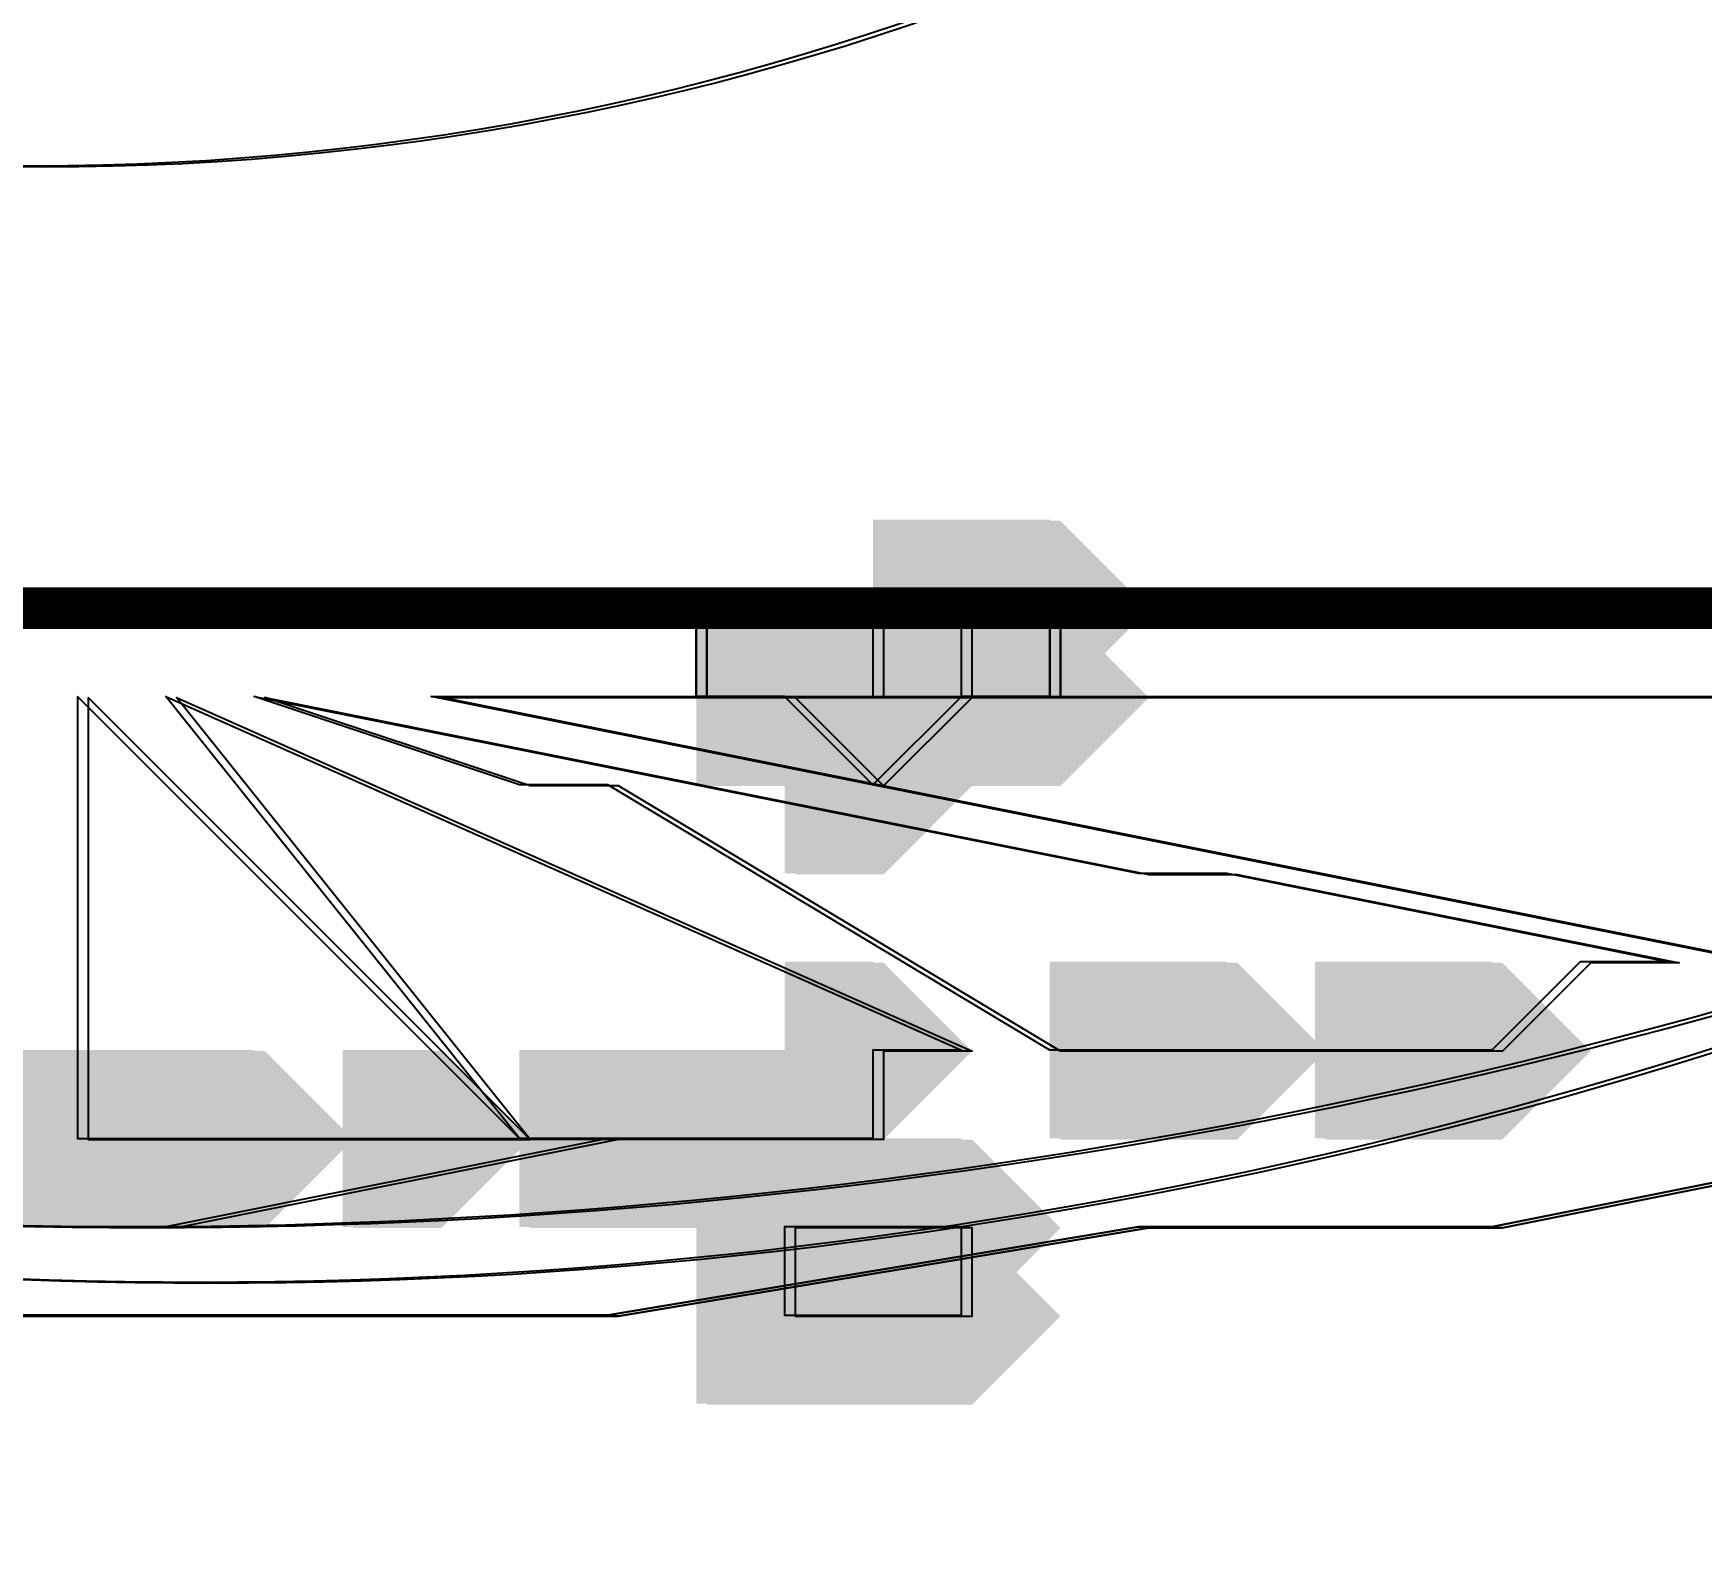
# Model space of a CAD drawing. Header units: millimetres. Extents: x -4447806 to 13389969, y -2188499 to 852203.
# Drawn here: x 3918737.2 to 3918817.1, y -597628.3 to -597555.4 of the extents above; entities that cross this region are included whole.
import ezdxf
from ezdxf import colors
from ezdxf.entities.mleader import LeaderData, LeaderLine
from ezdxf.math import Vec2, Vec3

# ---------------------------------------------------------------- set-up
doc = ezdxf.new("R2010")
doc.units = ezdxf.units.MM
doc.layers.add('АР_Отметки', color=250, linetype='Continuous', lineweight=15)
doc.layers.add('ТХ_обор_бытовое', color=14, linetype='Continuous')
doc.styles.add('ISOCPEUR', font='isocpeur.ttf', dxfattribs={"width": 0.7})

# ---------------------------------------------------------------- blocks, each defined once
blk = doc.blocks.new('У300')
at = {"layer": 'ТХ_обор_бытовое', "transparency": 33554559}
for points in [[(-230567.395, 67307.711), (-230571.628, 67307.711), (-230571.628, 67303.478), (-230567.395, 67299.244), (-230563.161, 67303.478), (-230563.161, 67307.711)], [(-230567.446, 67307.201), (-230571.679, 67307.201), (-230571.679, 67302.967), (-230567.446, 67298.734), (-230563.212, 67302.967), (-230563.212, 67307.201)], [(-230567.395, 67303.478), (-230571.628, 67303.478), (-230571.628, 67299.244), (-230567.395, 67295.011), (-230563.161, 67299.244), (-230563.161, 67303.478)], [(-230567.395, 67303.478), (-230571.628, 67303.478), (-230571.628, 67299.244), (-230567.395, 67295.011), (-230563.161, 67299.244), (-230563.161, 67303.478)], [(-230567.446, 67302.967), (-230571.679, 67302.967), (-230571.679, 67298.734), (-230567.446, 67294.501), (-230563.212, 67298.734), (-230563.212, 67302.967)], [(-230567.446, 67302.967), (-230571.679, 67302.967), (-230571.679, 67298.734), (-230567.446, 67294.501), (-230563.212, 67298.734), (-230563.212, 67302.967)], [(-230567.446, 67298.734), (-230571.679, 67298.734), (-230571.679, 67294.501), (-230567.446, 67290.267), (-230563.212, 67294.501), (-230563.212, 67298.734)], [(-230567.446, 67298.734), (-230571.679, 67298.734), (-230571.679, 67294.501), (-230567.446, 67290.267), (-230563.212, 67294.501), (-230563.212, 67298.734)], [(-230567.446, 67298.734), (-230571.679, 67298.734), (-230571.679, 67294.501), (-230567.446, 67290.267), (-230563.212, 67294.501), (-230563.212, 67298.734)], [(-230567.446, 67298.734), (-230571.679, 67298.734), (-230571.679, 67294.501), (-230567.446, 67290.267), (-230563.212, 67294.501), (-230563.212, 67298.734)], [(-230567.395, 67299.244), (-230571.628, 67299.244), (-230571.628, 67295.011), (-230567.395, 67290.778), (-230563.161, 67295.011), (-230563.161, 67299.244)], [(-230567.395, 67299.244), (-230571.628, 67299.244), (-230571.628, 67295.011), (-230567.395, 67290.778), (-230563.161, 67295.011), (-230563.161, 67299.244)], [(-230567.395, 67299.244), (-230571.628, 67299.244), (-230571.628, 67295.011), (-230567.395, 67290.778), (-230563.161, 67295.011), (-230563.161, 67299.244)], [(-230567.395, 67299.244), (-230571.628, 67299.244), (-230571.628, 67295.011), (-230567.395, 67290.778), (-230563.161, 67295.011), (-230563.161, 67299.244)], [(-230567.395, 67290.778), (-230571.628, 67290.778), (-230571.628, 67286.544), (-230567.395, 67282.311), (-230563.161, 67286.544), (-230563.161, 67290.778)], [(-230567.446, 67290.267), (-230571.679, 67290.267), (-230571.679, 67286.034), (-230567.446, 67281.8), (-230563.212, 67286.034), (-230563.212, 67290.267)], [(-230567.446, 67281.8), (-230571.679, 67281.8), (-230571.679, 67277.567), (-230567.446, 67273.334), (-230563.212, 67277.567), (-230563.212, 67281.8)], [(-230567.446, 67281.8), (-230571.679, 67281.8), (-230571.679, 67277.567), (-230567.446, 67273.334), (-230563.212, 67277.567), (-230563.212, 67281.8)], [(-230567.395, 67282.311), (-230571.628, 67282.311), (-230571.628, 67278.078), (-230567.395, 67273.844), (-230563.161, 67278.078), (-230563.161, 67282.311)], [(-230567.395, 67282.311), (-230571.628, 67282.311), (-230571.628, 67278.078), (-230567.395, 67273.844), (-230563.161, 67278.078), (-230563.161, 67282.311)], [(-230567.395, 67278.078), (-230571.628, 67278.078), (-230571.628, 67273.844), (-230567.395, 67269.611), (-230563.161, 67273.844), (-230563.161, 67278.078)], [(-230567.446, 67277.567), (-230571.679, 67277.567), (-230571.679, 67273.334), (-230567.446, 67269.1), (-230563.212, 67273.334), (-230563.212, 67277.567)], [(-230575.861, 67273.844), (-230580.095, 67273.844), (-230580.095, 67269.611), (-230575.861, 67265.378), (-230571.628, 67269.611), (-230571.628, 67273.844)], [(-230575.861, 67273.844), (-230580.095, 67273.844), (-230580.095, 67269.611), (-230575.861, 67265.378), (-230571.628, 67269.611), (-230571.628, 67273.844)], [(-230567.395, 67273.844), (-230571.628, 67273.844), (-230571.628, 67269.611), (-230567.395, 67265.378), (-230563.161, 67269.611), (-230563.161, 67273.844)], [(-230546.228, 67273.844), (-230550.461, 67273.844), (-230550.461, 67269.611), (-230546.228, 67265.378), (-230541.994, 67269.611), (-230541.994, 67273.844)], [(-230546.228, 67273.844), (-230550.461, 67273.844), (-230550.461, 67269.611), (-230546.228, 67265.378), (-230541.994, 67269.611), (-230541.994, 67273.844)], [(-230546.228, 67273.844), (-230550.461, 67273.844), (-230550.461, 67269.611), (-230546.228, 67265.378), (-230541.994, 67269.611), (-230541.994, 67273.844)], [(-230546.228, 67273.844), (-230550.461, 67273.844), (-230550.461, 67269.611), (-230546.228, 67265.378), (-230541.994, 67269.611), (-230541.994, 67273.844)], [(-230575.913, 67273.334), (-230580.146, 67273.334), (-230580.146, 67269.1), (-230575.913, 67264.867), (-230571.679, 67269.1), (-230571.679, 67273.334)], [(-230575.913, 67273.334), (-230580.146, 67273.334), (-230580.146, 67269.1), (-230575.913, 67264.867), (-230571.679, 67269.1), (-230571.679, 67273.334)], [(-230567.446, 67273.334), (-230571.679, 67273.334), (-230571.679, 67269.1), (-230567.446, 67264.867), (-230563.212, 67269.1), (-230563.212, 67273.334)], [(-230546.279, 67273.334), (-230550.512, 67273.334), (-230550.512, 67269.1), (-230546.279, 67264.867), (-230542.046, 67269.1), (-230542.046, 67273.334)], [(-230546.279, 67273.334), (-230550.512, 67273.334), (-230550.512, 67269.1), (-230546.279, 67264.867), (-230542.046, 67269.1), (-230542.046, 67273.334)], [(-230546.279, 67273.334), (-230550.512, 67273.334), (-230550.512, 67269.1), (-230546.279, 67264.867), (-230542.046, 67269.1), (-230542.046, 67273.334)], [(-230546.279, 67273.334), (-230550.512, 67273.334), (-230550.512, 67269.1), (-230546.279, 67264.867), (-230542.046, 67269.1), (-230542.046, 67273.334)], [(-230575.913, 67269.1), (-230580.146, 67269.1), (-230580.146, 67264.867), (-230575.913, 67260.634), (-230571.679, 67264.867), (-230571.679, 67269.1)], [(-230575.913, 67269.1), (-230580.146, 67269.1), (-230580.146, 67264.867), (-230575.913, 67260.634), (-230571.679, 67264.867), (-230571.679, 67269.1)], [(-230575.913, 67269.1), (-230580.146, 67269.1), (-230580.146, 67264.867), (-230575.913, 67260.634), (-230571.679, 67264.867), (-230571.679, 67269.1)], [(-230575.913, 67269.1), (-230580.146, 67269.1), (-230580.146, 67264.867), (-230575.913, 67260.634), (-230571.679, 67264.867), (-230571.679, 67269.1)], [(-230575.913, 67269.1), (-230580.146, 67269.1), (-230580.146, 67264.867), (-230575.913, 67260.634), (-230571.679, 67264.867), (-230571.679, 67269.1)], [(-230575.913, 67269.1), (-230580.146, 67269.1), (-230580.146, 67264.867), (-230575.913, 67260.634), (-230571.679, 67264.867), (-230571.679, 67269.1)], [(-230575.913, 67269.1), (-230580.146, 67269.1), (-230580.146, 67264.867), (-230575.913, 67260.634), (-230571.679, 67264.867), (-230571.679, 67269.1)], [(-230575.913, 67269.1), (-230580.146, 67269.1), (-230580.146, 67264.867), (-230575.913, 67260.634), (-230571.679, 67264.867), (-230571.679, 67269.1)], [(-230575.913, 67269.1), (-230580.146, 67269.1), (-230580.146, 67264.867), (-230575.913, 67260.634), (-230571.679, 67264.867), (-230571.679, 67269.1)], [(-230575.861, 67269.611), (-230580.095, 67269.611), (-230580.095, 67265.378), (-230575.861, 67261.144), (-230571.628, 67265.378), (-230571.628, 67269.611)], [(-230575.861, 67269.611), (-230580.095, 67269.611), (-230580.095, 67265.378), (-230575.861, 67261.144), (-230571.628, 67265.378), (-230571.628, 67269.611)], [(-230575.861, 67269.611), (-230580.095, 67269.611), (-230580.095, 67265.378), (-230575.861, 67261.144), (-230571.628, 67265.378), (-230571.628, 67269.611)], [(-230575.861, 67269.611), (-230580.095, 67269.611), (-230580.095, 67265.378), (-230575.861, 67261.144), (-230571.628, 67265.378), (-230571.628, 67269.611)], [(-230575.861, 67269.611), (-230580.095, 67269.611), (-230580.095, 67265.378), (-230575.861, 67261.144), (-230571.628, 67265.378), (-230571.628, 67269.611)], [(-230575.861, 67269.611), (-230580.095, 67269.611), (-230580.095, 67265.378), (-230575.861, 67261.144), (-230571.628, 67265.378), (-230571.628, 67269.611)], [(-230575.861, 67269.611), (-230580.095, 67269.611), (-230580.095, 67265.378), (-230575.861, 67261.144), (-230571.628, 67265.378), (-230571.628, 67269.611)], [(-230575.861, 67269.611), (-230580.095, 67269.611), (-230580.095, 67265.378), (-230575.861, 67261.144), (-230571.628, 67265.378), (-230571.628, 67269.611)], [(-230575.861, 67269.611), (-230580.095, 67269.611), (-230580.095, 67265.378), (-230575.861, 67261.144), (-230571.628, 67265.378), (-230571.628, 67269.611)], [(-230571.679, 67269.1), (-230575.913, 67269.1), (-230575.913, 67264.867), (-230571.679, 67260.634), (-230567.446, 67264.867), (-230567.446, 67269.1)], [(-230571.679, 67269.1), (-230575.913, 67269.1), (-230575.913, 67264.867), (-230571.679, 67260.634), (-230567.446, 67264.867), (-230567.446, 67269.1)], [(-230571.679, 67269.1), (-230575.913, 67269.1), (-230575.913, 67264.867), (-230571.679, 67260.634), (-230567.446, 67264.867), (-230567.446, 67269.1)], [(-230571.679, 67269.1), (-230575.913, 67269.1), (-230575.913, 67264.867), (-230571.679, 67260.634), (-230567.446, 67264.867), (-230567.446, 67269.1)], [(-230571.679, 67269.1), (-230575.913, 67269.1), (-230575.913, 67264.867), (-230571.679, 67260.634), (-230567.446, 67264.867), (-230567.446, 67269.1)], [(-230571.679, 67269.1), (-230575.913, 67269.1), (-230575.913, 67264.867), (-230571.679, 67260.634), (-230567.446, 67264.867), (-230567.446, 67269.1)], [(-230571.679, 67269.1), (-230575.913, 67269.1), (-230575.913, 67264.867), (-230571.679, 67260.634), (-230567.446, 67264.867), (-230567.446, 67269.1)], [(-230571.679, 67269.1), (-230575.913, 67269.1), (-230575.913, 67264.867), (-230571.679, 67260.634), (-230567.446, 67264.867), (-230567.446, 67269.1)], [(-230571.679, 67269.1), (-230575.913, 67269.1), (-230575.913, 67264.867), (-230571.679, 67260.634), (-230567.446, 67264.867), (-230567.446, 67269.1)], [(-230571.628, 67269.611), (-230575.861, 67269.611), (-230575.861, 67265.378), (-230571.628, 67261.144), (-230567.395, 67265.378), (-230567.395, 67269.611)], [(-230571.628, 67269.611), (-230575.861, 67269.611), (-230575.861, 67265.378), (-230571.628, 67261.144), (-230567.395, 67265.378), (-230567.395, 67269.611)], [(-230571.628, 67269.611), (-230575.861, 67269.611), (-230575.861, 67265.378), (-230571.628, 67261.144), (-230567.395, 67265.378), (-230567.395, 67269.611)], [(-230571.628, 67269.611), (-230575.861, 67269.611), (-230575.861, 67265.378), (-230571.628, 67261.144), (-230567.395, 67265.378), (-230567.395, 67269.611)], [(-230571.628, 67269.611), (-230575.861, 67269.611), (-230575.861, 67265.378), (-230571.628, 67261.144), (-230567.395, 67265.378), (-230567.395, 67269.611)], [(-230571.628, 67269.611), (-230575.861, 67269.611), (-230575.861, 67265.378), (-230571.628, 67261.144), (-230567.395, 67265.378), (-230567.395, 67269.611)], [(-230571.628, 67269.611), (-230575.861, 67269.611), (-230575.861, 67265.378), (-230571.628, 67261.144), (-230567.395, 67265.378), (-230567.395, 67269.611)], [(-230571.628, 67269.611), (-230575.861, 67269.611), (-230575.861, 67265.378), (-230571.628, 67261.144), (-230567.395, 67265.378), (-230567.395, 67269.611)], [(-230571.628, 67269.611), (-230575.861, 67269.611), (-230575.861, 67265.378), (-230571.628, 67261.144), (-230567.395, 67265.378), (-230567.395, 67269.611)], [(-230563.212, 67269.1), (-230567.446, 67269.1), (-230567.446, 67264.867), (-230563.212, 67260.634), (-230558.979, 67264.867), (-230558.979, 67269.1)], [(-230563.161, 67269.611), (-230567.395, 67269.611), (-230567.395, 67265.378), (-230563.161, 67261.144), (-230558.928, 67265.378), (-230558.928, 67269.611)], [(-230550.512, 67269.1), (-230554.746, 67269.1), (-230554.746, 67264.867), (-230550.512, 67260.634), (-230546.279, 67264.867), (-230546.279, 67269.1)], [(-230550.512, 67269.1), (-230554.746, 67269.1), (-230554.746, 67264.867), (-230550.512, 67260.634), (-230546.279, 67264.867), (-230546.279, 67269.1)], [(-230550.461, 67269.611), (-230554.695, 67269.611), (-230554.695, 67265.378), (-230550.461, 67261.144), (-230546.228, 67265.378), (-230546.228, 67269.611)], [(-230550.461, 67269.611), (-230554.695, 67269.611), (-230554.695, 67265.378), (-230550.461, 67261.144), (-230546.228, 67265.378), (-230546.228, 67269.611)], [(-230546.279, 67269.1), (-230550.512, 67269.1), (-230550.512, 67264.867), (-230546.279, 67260.634), (-230542.046, 67264.867), (-230542.046, 67269.1)], [(-230546.279, 67269.1), (-230550.512, 67269.1), (-230550.512, 67264.867), (-230546.279, 67260.634), (-230542.046, 67264.867), (-230542.046, 67269.1)], [(-230546.228, 67269.611), (-230550.461, 67269.611), (-230550.461, 67265.378), (-230546.228, 67261.144), (-230541.994, 67265.378), (-230541.994, 67269.611)], [(-230546.228, 67269.611), (-230550.461, 67269.611), (-230550.461, 67265.378), (-230546.228, 67261.144), (-230541.994, 67265.378), (-230541.994, 67269.611)], [(-230575.861, 67265.378), (-230580.095, 67265.378), (-230580.095, 67261.144), (-230575.861, 67256.911), (-230571.628, 67261.144), (-230571.628, 67265.378)], [(-230575.861, 67265.378), (-230580.095, 67265.378), (-230580.095, 67261.144), (-230575.861, 67256.911), (-230571.628, 67261.144), (-230571.628, 67265.378)], [(-230575.861, 67265.378), (-230580.095, 67265.378), (-230580.095, 67261.144), (-230575.861, 67256.911), (-230571.628, 67261.144), (-230571.628, 67265.378)], [(-230575.861, 67265.378), (-230580.095, 67265.378), (-230580.095, 67261.144), (-230575.861, 67256.911), (-230571.628, 67261.144), (-230571.628, 67265.378)], [(-230575.861, 67265.378), (-230580.095, 67265.378), (-230580.095, 67261.144), (-230575.861, 67256.911), (-230571.628, 67261.144), (-230571.628, 67265.378)], [(-230571.628, 67265.378), (-230575.861, 67265.378), (-230575.861, 67261.144), (-230571.628, 67256.911), (-230567.395, 67261.144), (-230567.395, 67265.378)], [(-230571.628, 67265.378), (-230575.861, 67265.378), (-230575.861, 67261.144), (-230571.628, 67256.911), (-230567.395, 67261.144), (-230567.395, 67265.378)], [(-230571.628, 67265.378), (-230575.861, 67265.378), (-230575.861, 67261.144), (-230571.628, 67256.911), (-230567.395, 67261.144), (-230567.395, 67265.378)], [(-230546.228, 67265.378), (-230550.461, 67265.378), (-230550.461, 67261.144), (-230546.228, 67256.911), (-230541.994, 67261.144), (-230541.994, 67265.378)], [(-230546.228, 67265.378), (-230550.461, 67265.378), (-230550.461, 67261.144), (-230546.228, 67256.911), (-230541.994, 67261.144), (-230541.994, 67265.378)], [(-230541.994, 67265.378), (-230546.228, 67265.378), (-230546.228, 67261.144), (-230541.994, 67256.911), (-230537.761, 67261.144), (-230537.761, 67265.378)], [(-230575.913, 67264.867), (-230580.146, 67264.867), (-230580.146, 67260.634), (-230575.913, 67256.4), (-230571.679, 67260.634), (-230571.679, 67264.867)], [(-230575.913, 67264.867), (-230580.146, 67264.867), (-230580.146, 67260.634), (-230575.913, 67256.4), (-230571.679, 67260.634), (-230571.679, 67264.867)], [(-230575.913, 67264.867), (-230580.146, 67264.867), (-230580.146, 67260.634), (-230575.913, 67256.4), (-230571.679, 67260.634), (-230571.679, 67264.867)], [(-230575.913, 67264.867), (-230580.146, 67264.867), (-230580.146, 67260.634), (-230575.913, 67256.4), (-230571.679, 67260.634), (-230571.679, 67264.867)], [(-230575.913, 67264.867), (-230580.146, 67264.867), (-230580.146, 67260.634), (-230575.913, 67256.4), (-230571.679, 67260.634), (-230571.679, 67264.867)], [(-230571.679, 67264.867), (-230575.913, 67264.867), (-230575.913, 67260.634), (-230571.679, 67256.4), (-230567.446, 67260.634), (-230567.446, 67264.867)], [(-230571.679, 67264.867), (-230575.913, 67264.867), (-230575.913, 67260.634), (-230571.679, 67256.4), (-230567.446, 67260.634), (-230567.446, 67264.867)], [(-230571.679, 67264.867), (-230575.913, 67264.867), (-230575.913, 67260.634), (-230571.679, 67256.4), (-230567.446, 67260.634), (-230567.446, 67264.867)], [(-230546.279, 67264.867), (-230550.512, 67264.867), (-230550.512, 67260.634), (-230546.279, 67256.4), (-230542.046, 67260.634), (-230542.046, 67264.867)], [(-230546.279, 67264.867), (-230550.512, 67264.867), (-230550.512, 67260.634), (-230546.279, 67256.4), (-230542.046, 67260.634), (-230542.046, 67264.867)], [(-230542.046, 67264.867), (-230546.279, 67264.867), (-230546.279, 67260.634), (-230542.046, 67256.4), (-230537.812, 67260.634), (-230537.812, 67264.867)], [(-230546.228, 67261.144), (-230550.461, 67261.144), (-230550.461, 67256.911), (-230546.228, 67252.678), (-230541.994, 67256.911), (-230541.994, 67261.144)], [(-230546.228, 67261.144), (-230550.461, 67261.144), (-230550.461, 67256.911), (-230546.228, 67252.678), (-230541.994, 67256.911), (-230541.994, 67261.144)], [(-230541.994, 67261.144), (-230546.228, 67261.144), (-230546.228, 67256.911), (-230541.994, 67252.678), (-230537.761, 67256.911), (-230537.761, 67261.144)], [(-230541.994, 67261.144), (-230546.228, 67261.144), (-230546.228, 67256.911), (-230541.994, 67252.678), (-230537.761, 67256.911), (-230537.761, 67261.144)], [(-230546.279, 67260.634), (-230550.512, 67260.634), (-230550.512, 67256.4), (-230546.279, 67252.167), (-230542.046, 67256.4), (-230542.046, 67260.634)], [(-230546.279, 67260.634), (-230550.512, 67260.634), (-230550.512, 67256.4), (-230546.279, 67252.167), (-230542.046, 67256.4), (-230542.046, 67260.634)], [(-230542.046, 67260.634), (-230546.279, 67260.634), (-230546.279, 67256.4), (-230542.046, 67252.167), (-230537.812, 67256.4), (-230537.812, 67260.634)], [(-230542.046, 67260.634), (-230546.279, 67260.634), (-230546.279, 67256.4), (-230542.046, 67252.167), (-230537.812, 67256.4), (-230537.812, 67260.634)], [(-230563.212, 67256.4), (-230567.446, 67256.4), (-230567.446, 67252.167), (-230563.212, 67247.934), (-230558.979, 67252.167), (-230558.979, 67256.4)], [(-230563.161, 67256.911), (-230567.395, 67256.911), (-230567.395, 67252.678), (-230563.161, 67248.444), (-230558.928, 67252.678), (-230558.928, 67256.911)], [(-230563.161, 67252.678), (-230567.395, 67252.678), (-230567.395, 67248.444), (-230563.161, 67244.211), (-230558.928, 67248.444), (-230558.928, 67252.678)], [(-230563.212, 67252.167), (-230567.446, 67252.167), (-230567.446, 67247.934), (-230563.212, 67243.7), (-230558.979, 67247.934), (-230558.979, 67252.167)], [(-230563.212, 67243.7), (-230567.446, 67243.7), (-230567.446, 67239.467), (-230563.212, 67235.233), (-230558.979, 67239.467), (-230558.979, 67243.7)], [(-230563.161, 67244.211), (-230567.395, 67244.211), (-230567.395, 67239.977), (-230563.161, 67235.744), (-230558.928, 67239.977), (-230558.928, 67244.211)], [(-230563.212, 67239.467), (-230567.446, 67239.467), (-230567.446, 67235.233), (-230563.212, 67231), (-230558.979, 67235.233), (-230558.979, 67239.467)], [(-230563.161, 67239.977), (-230567.395, 67239.977), (-230567.395, 67235.744), (-230563.161, 67231.511), (-230558.928, 67235.744), (-230558.928, 67239.977)]]:
    blk.add_hatch(color=256, dxfattribs=at).paths.add_polyline_path(points)
at = {"layer": 'ТХ_обор_бытовое', "const_width": 2}
blk.add_lwpolyline([(-230216.026, 67468.579), (-230216.026, 67142.61), (-230541.994, 67142.61), (-230541.994, 67468.579)], close=True, dxfattribs=at)
at = {"layer": 'ТХ_обор_бытовое'}
for points in [[(-230567.395, 67214.577), (-230571.628, 67235.744), (-230571.628, 67252.678), (-230575.861, 67278.078), (-230575.861, 67299.244), (-230575.861, 67324.645), (-230575.861, 67345.811), (-230571.628, 67366.978), (-230567.395, 67383.912), (-230563.161, 67400.845)], [(-230563.161, 67400.845), (-230567.395, 67383.912), (-230571.628, 67366.978), (-230575.861, 67345.811), (-230575.861, 67324.645), (-230575.861, 67299.244), (-230575.861, 67278.078), (-230571.628, 67252.678), (-230571.628, 67235.744), (-230567.395, 67214.577)], [(-230567.395, 67214.577), (-230571.628, 67235.744), (-230571.628, 67252.678), (-230575.861, 67278.078), (-230575.861, 67299.244), (-230575.861, 67324.645), (-230575.861, 67345.811), (-230571.628, 67366.978), (-230567.395, 67383.912), (-230563.161, 67400.845), (-230558.928, 67413.545), (-230554.695, 67422.012), (-230541.994, 67430.479)], [(-230571.628, 67366.978), (-230575.861, 67345.811), (-230575.861, 67324.645), (-230575.861, 67299.244), (-230575.861, 67278.078)], [(-230567.395, 67278.078), (-230571.628, 67299.244)], [(-230541.994, 67265.378), (-230546.228, 67265.378), (-230546.228, 67261.144), (-230541.994, 67261.144)]]:
    blk.add_lwpolyline(points, dxfattribs=at)
at = {"layer": 'ТХ_обор_бытовое', "elevation": -0.565}
for points in [[(-230567.446, 67214.067), (-230571.679, 67235.233), (-230571.679, 67252.167), (-230575.913, 67277.567), (-230575.913, 67298.734), (-230575.913, 67324.134), (-230575.913, 67345.301), (-230571.679, 67366.468), (-230567.446, 67383.401), (-230563.212, 67400.335)], [(-230563.212, 67400.335), (-230567.446, 67383.401), (-230571.679, 67366.468), (-230575.913, 67345.301), (-230575.913, 67324.134), (-230575.913, 67298.734), (-230575.913, 67277.567), (-230571.679, 67252.167), (-230571.679, 67235.233), (-230567.446, 67214.067)], [(-230567.446, 67214.067), (-230571.679, 67235.233), (-230571.679, 67252.167), (-230575.913, 67277.567), (-230575.913, 67298.734), (-230575.913, 67324.134), (-230575.913, 67345.301), (-230571.679, 67366.468), (-230567.446, 67383.401), (-230563.212, 67400.335), (-230558.979, 67413.035), (-230554.746, 67421.501), (-230542.046, 67429.968)], [(-230571.679, 67366.468), (-230575.913, 67345.301), (-230575.913, 67324.134), (-230575.913, 67298.734), (-230575.913, 67277.567)], [(-230567.446, 67277.567), (-230571.679, 67298.734)], [(-230542.046, 67264.867), (-230546.279, 67264.867), (-230546.279, 67260.634), (-230542.046, 67260.634)]]:
    blk.add_lwpolyline(points, dxfattribs=at)
at = {"layer": 'ТХ_обор_бытовое'}
blk.add_lwpolyline([(-230546.228, 67417.779), (-230541.994, 67417.779, 0.248454), (-230550.461, 67193.41, -0.207133)], format="xyb", close=True, dxfattribs=at)
at = {"layer": 'ТХ_обор_бытовое', "elevation": -0.565}
blk.add_lwpolyline([(-230546.279, 67417.268), (-230542.046, 67417.268, 0.248454), (-230550.512, 67192.9, -0.207133)], format="xyb", close=True, dxfattribs=at)
at = {"layer": 'ТХ_обор_бытовое'}
for points in [[(-230546.228, 67303.478), (-230567.395, 67303.478), (-230567.395, 67299.244), (-230567.395, 67295.011), (-230567.395, 67290.778), (-230567.395, 67286.544), (-230567.395, 67282.311)], [(-230567.395, 67269.611), (-230567.395, 67273.844), (-230567.395, 67278.078), (-230567.395, 67282.311), (-230546.228, 67299.244), (-230563.161, 67261.144), (-230563.161, 67265.378), (-230567.395, 67265.378)], [(-230563.161, 67256.911), (-230550.461, 67278.078), (-230550.461, 67282.311), (-230546.228, 67295.011), (-230554.695, 67252.678), (-230554.695, 67248.444), (-230558.928, 67227.277), (-230558.928, 67231.511), (-230563.161, 67235.744), (-230563.161, 67239.977), (-230563.161, 67244.211), (-230563.161, 67248.444), (-230563.161, 67252.678)], [(-230546.228, 67193.41), (-230546.228, 67197.644), (-230550.461, 67201.877), (-230554.695, 67206.111), (-230554.695, 67210.344), (-230558.928, 67214.577), (-230558.928, 67218.811), (-230558.928, 67223.044), (-230546.228, 67286.544)], [(-230541.994, 67256.911), (-230546.228, 67256.911), (-230546.228, 67261.144), (-230550.461, 67265.378), (-230546.228, 67269.611), (-230546.228, 67273.844), (-230541.994, 67273.844), (-230546.228, 67273.844), (-230546.228, 67269.611), (-230550.461, 67265.378), (-230546.228, 67261.144), (-230546.228, 67256.911)], [(-230571.628, 67265.378), (-230571.628, 67269.611), (-230575.861, 67269.611), (-230575.861, 67265.378), (-230575.861, 67261.144), (-230571.628, 67261.144)]]:
    blk.add_lwpolyline(points, close=True, dxfattribs=at)
at = {"layer": 'ТХ_обор_бытовое', "elevation": -0.565}
for points in [[(-230546.279, 67302.967), (-230567.446, 67302.967), (-230567.446, 67298.734), (-230567.446, 67294.501), (-230567.446, 67290.267), (-230567.446, 67286.034), (-230567.446, 67281.8)], [(-230567.446, 67269.1), (-230567.446, 67273.334), (-230567.446, 67277.567), (-230567.446, 67281.8), (-230546.279, 67298.734), (-230563.212, 67260.634), (-230563.212, 67264.867), (-230567.446, 67264.867)], [(-230563.212, 67256.4), (-230550.512, 67277.567), (-230550.512, 67281.8), (-230546.279, 67294.501), (-230554.746, 67252.167), (-230554.746, 67247.934), (-230558.979, 67226.767), (-230558.979, 67231), (-230563.212, 67235.233), (-230563.212, 67239.467), (-230563.212, 67243.7), (-230563.212, 67247.934), (-230563.212, 67252.167)], [(-230546.279, 67192.9), (-230546.279, 67197.133), (-230550.512, 67201.367), (-230554.746, 67205.6), (-230554.746, 67209.833), (-230558.979, 67214.067), (-230558.979, 67218.3), (-230558.979, 67222.533), (-230546.279, 67286.034)], [(-230542.046, 67256.4), (-230546.279, 67256.4), (-230546.279, 67260.634), (-230550.512, 67264.867), (-230546.279, 67269.1), (-230546.279, 67273.334), (-230542.046, 67273.334), (-230546.279, 67273.334), (-230546.279, 67269.1), (-230550.512, 67264.867), (-230546.279, 67260.634), (-230546.279, 67256.4)], [(-230571.679, 67264.867), (-230571.679, 67269.1), (-230575.913, 67269.1), (-230575.913, 67264.867), (-230575.913, 67260.634), (-230571.679, 67260.634)]]:
    blk.add_lwpolyline(points, close=True, dxfattribs=at)
at = {"layer": 'ТХ_обор_бытовое'}
for centre in [(-230391.71, 67305.595), (-230391.71, 67305.595), (-230391.761, 67305.084, -0.565), (-230391.761, 67305.084, -0.565)]:
    blk.add_circle(centre, 129.117, dxfattribs=at)
blk = doc.blocks.new('_DotSmall')
at = {"color": 0, "linetype": 'ByBlock', "const_width": 0.5}
blk.add_lwpolyline([(-0.0625, 0, 1), (0.0625, 0, 1)], format="xyb", close=True, dxfattribs=at)

msp = doc.modelspace()

# ---------------------------------------------------------------- block references
at = {"layer": 'ТХ_обор_бытовое', "rotation": 90}
msp.add_blockref('У300', (3986042.751, -367040.918), dxfattribs=at)

# ---------------------------------------------------------------- leaders
at = {"layer": 'АР_Отметки'}
ml = msp.add_multileader_mtext('Standard', dxfattribs=at)
ml.set_content('+12,650', color=256, style='ISOCPEUR')
ml.set_leader_properties(color=256, linetype='Continuous', lineweight=-1)
ml.set_arrow_properties(name='DOTSMALL')
ml.build(insert=Vec2(0, 0))
ml.multileader.update_dxf_attribs({"has_text_frame": 1, "text_left_attachment_type": 4, "text_right_attachment_type": 4, "dogleg_length": 100, "arrow_head_size": 180})
ctx = ml.context
ctx.base_point, ctx.char_height, ctx.arrow_head_size, ctx.landing_gap_size, ctx.plane_origin = Vec3(4173192.858, -616454.571), 250, 180, 50, Vec3(4198428.775, -628077.691)
ctx.left_attachment, ctx.right_attachment = 4, 4
notes = []
notes.append((ctx, [(0, (0, 0, 0), (0, 0), (1, 0), 1, [])]))
ctx.mtext.insert, ctx.mtext.width, ctx.mtext.line_spacing_style, ctx.mtext.flow_direction = Vec3(4173242.858, -616121.238), 852.69703, 2, 5
ml = msp.add_multileader_mtext('Standard', dxfattribs=at)
ml.set_content('+12,200', color=256, style='ISOCPEUR')
ml.set_leader_properties(color=256, linetype='Continuous', lineweight=-1)
ml.set_arrow_properties(name='DOTSMALL')
ml.build(insert=Vec2(0, 0))
ml.multileader.update_dxf_attribs({"has_text_frame": 1, "text_left_attachment_type": 4, "text_right_attachment_type": 4, "dogleg_length": 100, "arrow_head_size": 180})
ctx = ml.context
ctx.base_point, ctx.char_height, ctx.arrow_head_size, ctx.landing_gap_size, ctx.plane_origin = Vec3(4173192.858, -615870.252), 250, 180, 50, Vec3(4198428.775, -627493.371)
ctx.left_attachment, ctx.right_attachment = 4, 4
notes.append((ctx, [(0, (0, 0, 0), (0, 0), (1, 0), 1, [])]))
ctx.mtext.insert, ctx.mtext.width, ctx.mtext.line_spacing_style, ctx.mtext.flow_direction = Vec3(4173242.858, -615536.919), 852.69703, 2, 5
ml = msp.add_multileader_mtext('Standard', dxfattribs=at)
ml.set_content('+12,200', color=256, style='ISOCPEUR')
ml.set_leader_properties(color=256, linetype='Continuous', lineweight=-1)
ml.set_arrow_properties(name='DOTSMALL')
ml.build(insert=Vec2(0, 0))
ml.multileader.update_dxf_attribs({"has_text_frame": 1, "text_left_attachment_type": 4, "text_right_attachment_type": 4, "dogleg_length": 100, "arrow_head_size": 180})
ctx = ml.context
ctx.base_point, ctx.char_height, ctx.arrow_head_size, ctx.landing_gap_size, ctx.plane_origin, ctx.plane_x_axis, ctx.plane_y_axis = Vec3(4194345.654, -603413.45), 250, 180, 50, Vec3(4206493.181, -578177.533), Vec3(0, 1), Vec3(-1, 0)
ctx.left_attachment, ctx.right_attachment = 4, 4
notes.append((ctx, [(0, (0, 0, 0), (0, 0), (1, 0), 1, [])]))
ctx.mtext.insert, ctx.mtext.text_direction, ctx.mtext.rotation, ctx.mtext.width, ctx.mtext.line_spacing_style, ctx.mtext.flow_direction = Vec3(4194012.32, -603363.45), Vec3(0, 1), 1.570796, 852.69703, 2, 5
ml = msp.add_multileader_mtext('Standard', dxfattribs=at)
ml.set_content('+12,200', color=256, style='ISOCPEUR')
ml.set_leader_properties(color=256, linetype='Continuous', lineweight=-1)
ml.set_arrow_properties(name='DOTSMALL')
ml.build(insert=Vec2(0, 0))
ml.multileader.update_dxf_attribs({"has_text_frame": 1, "text_left_attachment_type": 4, "text_right_attachment_type": 4, "dogleg_length": 100, "arrow_head_size": 180})
ctx = ml.context
ctx.base_point, ctx.char_height, ctx.arrow_head_size, ctx.landing_gap_size, ctx.plane_origin, ctx.plane_x_axis, ctx.plane_y_axis = Vec3(4203973.128, -603306.386), 250, 180, 50, Vec3(4216120.655, -578070.469), Vec3(0, 1), Vec3(-1, 0)
ctx.left_attachment, ctx.right_attachment = 4, 4
notes.append((ctx, [(0, (0, 0, 0), (0, 0), (1, 0), 1, [])]))
ctx.mtext.insert, ctx.mtext.text_direction, ctx.mtext.rotation, ctx.mtext.width, ctx.mtext.line_spacing_style, ctx.mtext.flow_direction = Vec3(4203639.795, -603256.386), Vec3(0, 1), 1.570796, 852.69703, 2, 5
ml = msp.add_multileader_mtext('Standard', dxfattribs=at)
ml.set_content('+11,900', color=256, style='ISOCPEUR')
ml.set_leader_properties(color=256, linetype='Continuous', lineweight=-1)
ml.set_arrow_properties(name='DOTSMALL')
ml.build(insert=Vec2(0, 0))
ml.multileader.update_dxf_attribs({"has_text_frame": 1, "text_left_attachment_type": 4, "text_right_attachment_type": 4, "dogleg_length": 100, "arrow_head_size": 180})
ctx = ml.context
ctx.base_point, ctx.char_height, ctx.arrow_head_size, ctx.landing_gap_size, ctx.plane_origin = Vec3(4224115.308, -615082.206), 250, 180, 50, Vec3(4249351.225, -627229.733)
ctx.left_attachment, ctx.right_attachment = 4, 4
notes.append((ctx, [(0, (0, 0, 0), (0, 0), (1, 0), 1, [])]))
ctx.mtext.insert, ctx.mtext.rotation, ctx.mtext.width, ctx.mtext.line_spacing_style, ctx.mtext.flow_direction = Vec3(4224165.308, -614748.873), 6.283185, 852.69703, 2, 5
ml = msp.add_multileader_mtext('Standard', dxfattribs=at)
ml.set_content('+8,000', color=256, style='ISOCPEUR')
ml.set_leader_properties(color=256, linetype='Continuous', lineweight=-1)
ml.set_arrow_properties(name='DOTSMALL')
ml.build(insert=Vec2(0, 0))
ml.multileader.update_dxf_attribs({"has_text_frame": 1, "text_left_attachment_type": 4, "text_right_attachment_type": 4, "dogleg_length": 100, "arrow_head_size": 180})
ctx = ml.context
ctx.base_point, ctx.char_height, ctx.arrow_head_size, ctx.landing_gap_size, ctx.plane_origin = Vec3(4086928.371, -613494.71), 250, 180, 50, Vec3(4111814.34, -625819.264)
ctx.left_attachment, ctx.right_attachment = 4, 4
notes.append((ctx, [(0, (0, 0, 0), (0, 0), (1, 0), 1, [])]))
ctx.mtext.insert, ctx.mtext.rotation, ctx.mtext.width, ctx.mtext.line_spacing_style, ctx.mtext.flow_direction = Vec3(4086978.371, -613161.377), 6.283185, 852.69703, 2, 5
ml = msp.add_multileader_mtext('Standard', dxfattribs=at)
ml.set_content('+8,300', color=256, style='ISOCPEUR')
ml.set_leader_properties(color=256, linetype='Continuous', lineweight=-1)
ml.set_arrow_properties(name='DOTSMALL')
ml.build(insert=Vec2(0, 0))
ml.multileader.update_dxf_attribs({"has_text_frame": 1, "text_left_attachment_type": 4, "text_right_attachment_type": 4, "dogleg_length": 100, "arrow_head_size": 180})
ctx = ml.context
ctx.base_point, ctx.char_height, ctx.arrow_head_size, ctx.landing_gap_size, ctx.plane_origin, ctx.plane_x_axis, ctx.plane_y_axis = Vec3(4067022.488, -603621.469), 250, 180, 50, Vec3(4077000.755, -579152.505), Vec3(0, 1), Vec3(-1, 0)
ctx.left_attachment, ctx.right_attachment = 4, 4
notes.append((ctx, [(0, (0, 0, 0), (0, 0), (1, 0), 1, [])]))
ctx.mtext.insert, ctx.mtext.text_direction, ctx.mtext.rotation, ctx.mtext.width, ctx.mtext.line_spacing_style, ctx.mtext.flow_direction = Vec3(4066689.155, -603571.469), Vec3(0, 1), 1.570796, 852.69703, 2, 5
ml = msp.add_multileader_mtext('Standard', dxfattribs=at)
ml.set_content('+8,300', color=256, style='ISOCPEUR')
ml.set_leader_properties(color=256, linetype='Continuous', lineweight=-1)
ml.set_arrow_properties(name='DOTSMALL')
ml.build(insert=Vec2(0, 0))
ml.multileader.update_dxf_attribs({"has_text_frame": 1, "text_left_attachment_type": 4, "text_right_attachment_type": 4, "dogleg_length": 100, "arrow_head_size": 180})
ctx = ml.context
ctx.base_point, ctx.char_height, ctx.arrow_head_size, ctx.landing_gap_size, ctx.plane_origin, ctx.plane_x_axis, ctx.plane_y_axis = Vec3(4057374.135, -603621.468), 250, 180, 50, Vec3(4067352.402, -579152.505), Vec3(0, 1), Vec3(-1, 0)
ctx.left_attachment, ctx.right_attachment = 4, 4
notes.append((ctx, [(0, (0, 0, 0), (0, 0), (1, 0), 1, [])]))
ctx.mtext.insert, ctx.mtext.text_direction, ctx.mtext.rotation, ctx.mtext.width, ctx.mtext.line_spacing_style, ctx.mtext.flow_direction = Vec3(4057040.802, -603571.468), Vec3(0, 1), 1.570796, 852.69703, 2, 5
ml = msp.add_multileader_mtext('Standard', dxfattribs=at)
ml.set_content('%%P0,000', color=256, style='ISOCPEUR')
ml.set_leader_properties(color=256, linetype='Continuous', lineweight=-1)
ml.set_arrow_properties(name='DOTSMALL')
ml.build(insert=Vec2(0, 0))
ml.multileader.update_dxf_attribs({"has_text_frame": 1, "text_left_attachment_type": 4, "text_right_attachment_type": 4, "dogleg_length": 100, "arrow_head_size": 180})
ctx = ml.context
ctx.base_point, ctx.char_height, ctx.arrow_head_size, ctx.landing_gap_size, ctx.plane_origin = Vec3(3974787.854, -606606.833), 250, 180, 50, Vec3(3974706.46, -607874.397)
ctx.left_attachment, ctx.right_attachment = 4, 4
notes.append((ctx, [(0, (0, 0, 0), (0, 0), (1, 0), 1, [])]))
ctx.mtext.insert, ctx.mtext.width, ctx.mtext.line_spacing_style, ctx.mtext.flow_direction = Vec3(3974837.854, -606273.5), 852.69703, 2, 5
ml = msp.add_multileader_mtext('Standard', dxfattribs=at)
ml.set_content('%%P0,000', color=256, style='ISOCPEUR')
ml.set_leader_properties(color=256, linetype='Continuous', lineweight=-1)
ml.set_arrow_properties(name='DOTSMALL')
ml.build(insert=Vec2(0, 0))
ml.multileader.update_dxf_attribs({"has_text_frame": 1, "text_left_attachment_type": 4, "text_right_attachment_type": 4, "dogleg_length": 100, "arrow_head_size": 180})
ctx = ml.context
ctx.base_point, ctx.char_height, ctx.arrow_head_size, ctx.landing_gap_size, ctx.plane_origin = Vec3(4512057.738, -603050.341), 250, 180, 50, Vec3(4511976.345, -604317.905)
ctx.left_attachment, ctx.right_attachment = 4, 4
notes.append((ctx, [(0, (0, 0, 0), (0, 0), (1, 0), 1, [])]))
ctx.mtext.insert, ctx.mtext.width, ctx.mtext.line_spacing_style, ctx.mtext.flow_direction = Vec3(4512107.738, -602717.008), 852.69703, 2, 5
ml = msp.add_multileader_mtext('Standard', dxfattribs=at)
ml.set_content('+15,850', color=256, style='ISOCPEUR')
ml.set_leader_properties(color=256, linetype='Continuous', lineweight=-1)
ml.set_arrow_properties(name='DOTSMALL')
ml.build(insert=Vec2(0, 0))
ml.multileader.update_dxf_attribs({"has_text_frame": 1, "text_left_attachment_type": 4, "text_right_attachment_type": 4, "dogleg_length": 100, "arrow_head_size": 180})
ctx = ml.context
ctx.base_point, ctx.char_height, ctx.arrow_head_size, ctx.landing_gap_size, ctx.plane_origin = Vec3(4326314.661, -599312.804), 250, 180, 50, Vec3(4327239.664, -601656.393)
ctx.left_attachment, ctx.right_attachment = 4, 4
notes.append((ctx, [(0, (0, 0, 0), (0, 0), (1, 0), 1, [])]))
ctx.mtext.insert, ctx.mtext.width, ctx.mtext.line_spacing_style, ctx.mtext.flow_direction = Vec3(4326364.661, -598979.47), 852.69703, 2, 5
ml = msp.add_multileader_mtext('Standard', dxfattribs=at)
ml.set_content('%%P0,000', color=256, style='ISOCPEUR')
ml.set_leader_properties(color=256, linetype='Continuous', lineweight=-1)
ml.set_arrow_properties(name='DOTSMALL')
ml.build(insert=Vec2(0, 0))
ml.multileader.update_dxf_attribs({"has_text_frame": 1, "text_left_attachment_type": 4, "text_right_attachment_type": 4, "dogleg_length": 100, "arrow_head_size": 180})
ctx = ml.context
ctx.base_point, ctx.char_height, ctx.arrow_head_size, ctx.landing_gap_size, ctx.plane_origin = Vec3(4109319.716, -604220.7, 0), 250, 180, 50, Vec3(4109238.323, -605488.264, 0)
ctx.left_attachment, ctx.right_attachment = 4, 4
notes.append((ctx, [(0, (0, 0, 0), (0, 0), (1, 0), 1, [])]))
ctx.mtext.insert, ctx.mtext.width, ctx.mtext.line_spacing_style, ctx.mtext.flow_direction = Vec3(4109369.716, -603887.367, 0), 852.69703, 2, 5
ml = msp.add_multileader_mtext('Standard', dxfattribs=at)
ml.set_content('%%P0,000', color=256, style='ISOCPEUR')
ml.set_leader_properties(color=256, linetype='Continuous', lineweight=-1)
ml.set_arrow_properties(name='DOTSMALL')
ml.build(insert=Vec2(0, 0))
ml.multileader.update_dxf_attribs({"has_text_frame": 1, "text_left_attachment_type": 4, "text_right_attachment_type": 4, "dogleg_length": 100, "arrow_head_size": 180})
ctx = ml.context
ctx.base_point, ctx.char_height, ctx.arrow_head_size, ctx.landing_gap_size, ctx.plane_origin = Vec3(4246205.313, -604220.7, 0), 250, 180, 50, Vec3(4246123.92, -605488.264, 0)
ctx.left_attachment, ctx.right_attachment = 4, 4
notes.append((ctx, [(0, (0, 0, 0), (0, 0), (1, 0), 1, [])]))
ctx.mtext.insert, ctx.mtext.width, ctx.mtext.line_spacing_style, ctx.mtext.flow_direction = Vec3(4246255.313, -603887.367, 0), 852.69703, 2, 5
ml = msp.add_multileader_mtext('Standard', dxfattribs=at)
ml.set_content('%%P0,000', color=256, style='ISOCPEUR')
ml.set_leader_properties(color=256, linetype='Continuous', lineweight=-1)
ml.set_arrow_properties(name='DOTSMALL')
ml.build(insert=Vec2(0, 0))
ml.multileader.update_dxf_attribs({"has_text_frame": 1, "text_left_attachment_type": 4, "text_right_attachment_type": 4, "dogleg_length": 100, "arrow_head_size": 180})
ctx = ml.context
ctx.base_point, ctx.char_height, ctx.arrow_head_size, ctx.landing_gap_size, ctx.plane_origin = Vec3(4377748.734, -604220.7, 0), 250, 180, 50, Vec3(4377667.341, -605488.264, 0)
ctx.left_attachment, ctx.right_attachment = 4, 4
notes.append((ctx, [(0, (0, 0, 0), (0, 0), (1, 0), 1, [])]))
ctx.mtext.insert, ctx.mtext.width, ctx.mtext.line_spacing_style, ctx.mtext.flow_direction = Vec3(4377798.734, -603887.367, 0), 852.69703, 2, 5
for ctx, leaders in notes:
    for number, flags, end, landing, length, lines in leaders:
        leader = LeaderData()
        leader.index, (leader.has_last_leader_line, leader.has_dogleg_vector, leader.attachment_direction) = number, flags
        leader.last_leader_point, leader.dogleg_vector, leader.dogleg_length = Vec3(end), Vec3(landing), length
        for number, points, colour, breaks in lines:
            line = LeaderLine()
            line.index, line.vertices, line.color, line.breaks = number, Vec3.list(points), colors.encode_raw_color(colour), breaks
            leader.lines.append(line)
        ctx.leaders.append(leader)

doc.saveas('drawing.dxf')
